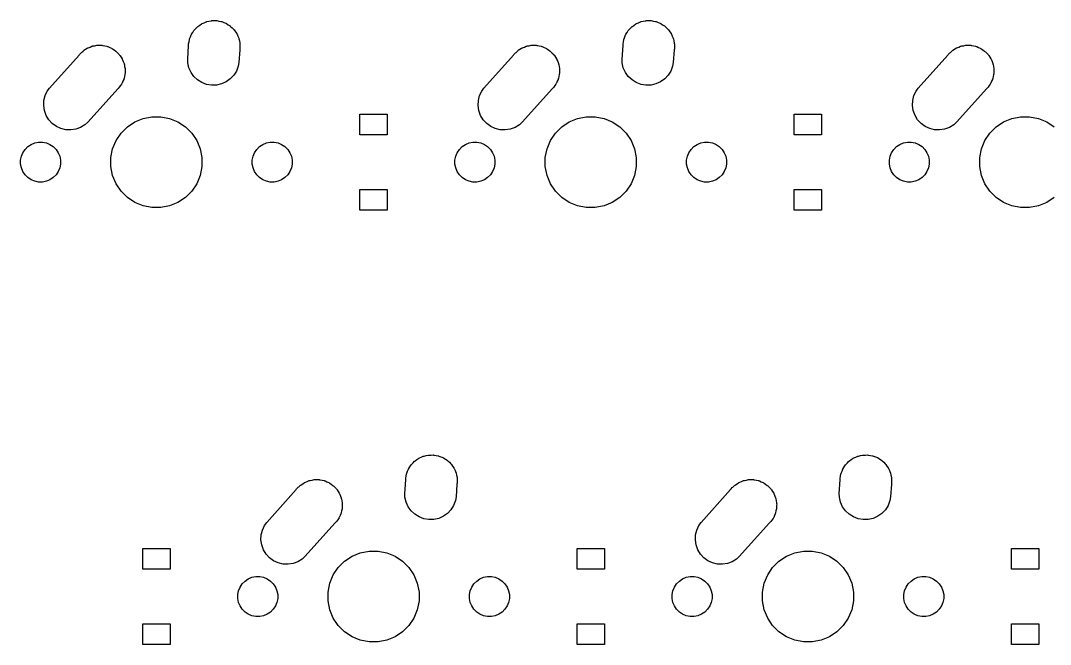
# Model space of a CAD drawing. Extents: x -662 to -203, y -195 to -58.
# Drawn here: x -293.07 to -247.91, y -109.3 to -81.94 of the extents above; entities that cross this region are included whole.
import ezdxf

# ---------------------------------------------------------------- set-up
doc = ezdxf.new("R2010")
doc.units = 0
doc.layers.add('BLACK', color=7, linetype='CONTINUOUS')

msp = doc.modelspace()

# ---------------------------------------------------------------- linework, layer by layer
at = {"layer": 'BLACK', "linetype": 'CONTINUOUS'}
for p, q in [((-285.292, -82.1969), (-285.214, -82.1445)), ((-285.214, -82.1445), (-285.137, -82.0898)), ((-285.137, -82.0898), (-285.122, -82.083)), ((-285.122, -82.083), (-285.108, -82.0737)), ((-285.108, -82.0737), (-285.021, -82.0376)), ((-285.021, -82.0376), (-284.935, -81.999)), ((-284.935, -81.999), (-284.919, -81.9953)), ((-284.919, -81.9953), (-284.903, -81.9889)), ((-284.903, -81.9889), (-284.811, -81.9705)), ((-284.811, -81.9705), (-284.719, -81.9494)), ((-284.719, -81.9494), (-284.702, -81.9489)), ((-284.702, -81.9489), (-284.686, -81.9457)), ((-284.686, -81.9457), (-284.592, -81.9457)), ((-284.592, -81.9457), (-284.497, -81.9429)), ((-284.497, -81.9429), (-284.481, -81.9457)), ((-284.481, -81.9457), (-284.464, -81.9457)), ((-284.464, -81.9457), (-284.372, -81.9641)), ((-284.372, -81.9641), (-284.279, -81.9798)), ((-284.279, -81.9798), (-284.263, -81.9857)), ((-284.263, -81.9857), (-284.247, -81.9889)), ((-284.247, -81.9889), (-284.16, -82.025)), ((-284.16, -82.025), (-284.072, -82.0585)), ((-284.072, -82.0585), (-284.058, -82.0674)), ((-284.058, -82.0674), (-284.042, -82.0737)), ((-284.042, -82.0737), (-283.964, -82.1261)), ((-283.964, -82.1261), (-283.884, -82.1762)), ((-283.884, -82.1762), (-283.872, -82.1876)), ((-283.872, -82.1876), (-283.858, -82.1969)), ((-266.242, -82.1969), (-266.164, -82.1445)), ((-266.164, -82.1445), (-266.087, -82.0898)), ((-266.087, -82.0898), (-266.072, -82.083)), ((-266.072, -82.083), (-266.058, -82.0737)), ((-266.058, -82.0737), (-265.971, -82.0376)), ((-265.971, -82.0376), (-265.885, -81.999)), ((-265.885, -81.999), (-265.869, -81.9953)), ((-265.869, -81.9953), (-265.853, -81.9889)), ((-265.853, -81.9889), (-265.761, -81.9705)), ((-265.761, -81.9705), (-265.669, -81.9494)), ((-265.669, -81.9494), (-265.652, -81.9489)), ((-265.652, -81.9489), (-265.636, -81.9457)), ((-265.636, -81.9457), (-265.542, -81.9457)), ((-265.542, -81.9457), (-265.447, -81.9429)), ((-265.447, -81.9429), (-265.431, -81.9457)), ((-265.431, -81.9457), (-265.414, -81.9457)), ((-265.414, -81.9457), (-265.322, -81.9641)), ((-265.322, -81.9641), (-265.229, -81.9798)), ((-265.229, -81.9798), (-265.213, -81.9857)), ((-265.213, -81.9857), (-265.197, -81.9889)), ((-265.197, -81.9889), (-265.11, -82.025)), ((-265.11, -82.025), (-265.022, -82.0585)), ((-265.022, -82.0585), (-265.008, -82.0674)), ((-265.008, -82.0674), (-264.992, -82.0737)), ((-264.992, -82.0737), (-264.914, -82.1261)), ((-264.914, -82.1261), (-264.834, -82.1762)), ((-264.834, -82.1762), (-264.822, -82.1876)), ((-264.822, -82.1876), (-264.808, -82.1969)), ((-285.621, -82.6554), (-285.587, -82.5673)), ((-285.587, -82.5673), (-285.579, -82.5532)), ((-285.579, -82.5532), (-285.572, -82.5378)), ((-285.572, -82.5378), (-285.52, -82.4594)), ((-285.52, -82.4594), (-285.47, -82.3795)), ((-285.47, -82.3795), (-285.458, -82.3674)), ((-285.458, -82.3674), (-285.449, -82.3536)), ((-285.449, -82.3536), (-285.382, -82.2869)), ((-285.382, -82.2869), (-285.318, -82.2183)), ((-285.318, -82.2183), (-285.304, -82.2086)), ((-285.304, -82.2086), (-285.292, -82.1969)), ((-283.858, -82.1969), (-283.791, -82.2635)), ((-283.791, -82.2635), (-283.723, -82.3282)), ((-283.723, -82.3282), (-283.713, -82.3418)), ((-283.713, -82.3418), (-283.701, -82.3536)), ((-283.701, -82.3536), (-283.649, -82.432)), ((-283.649, -82.432), (-283.594, -82.5088)), ((-283.594, -82.5088), (-283.588, -82.524)), ((-283.588, -82.524), (-283.578, -82.5378)), ((-283.578, -82.5378), (-283.542, -82.625)), ((-283.542, -82.625), (-283.504, -82.711)), ((-266.571, -82.6554), (-266.537, -82.5673)), ((-266.537, -82.5673), (-266.529, -82.5532)), ((-266.529, -82.5532), (-266.522, -82.5378)), ((-266.522, -82.5378), (-266.47, -82.4594)), ((-266.47, -82.4594), (-266.42, -82.3795)), ((-266.42, -82.3795), (-266.408, -82.3674)), ((-266.408, -82.3674), (-266.399, -82.3536)), ((-266.399, -82.3536), (-266.332, -82.2869)), ((-266.332, -82.2869), (-266.268, -82.2183)), ((-266.268, -82.2183), (-266.254, -82.2086)), ((-266.254, -82.2086), (-266.242, -82.1969)), ((-264.808, -82.1969), (-264.741, -82.2635)), ((-264.741, -82.2635), (-264.673, -82.3282)), ((-264.673, -82.3282), (-264.663, -82.3418)), ((-264.663, -82.3418), (-264.651, -82.3536)), ((-264.651, -82.3536), (-264.599, -82.432)), ((-264.599, -82.432), (-264.544, -82.5088)), ((-264.544, -82.5088), (-264.538, -82.524)), ((-264.538, -82.524), (-264.528, -82.5378)), ((-264.528, -82.5378), (-264.492, -82.625)), ((-264.492, -82.625), (-264.454, -82.711)), ((-290.023, -83.1019), (-289.943, -83.0689)), ((-289.943, -83.0689), (-289.919, -83.0641)), ((-289.919, -83.0641), (-289.895, -83.0555)), ((-289.895, -83.0555), (-289.81, -83.0425)), ((-289.81, -83.0425), (-289.726, -83.0257)), ((-289.726, -83.0257), (-289.701, -83.0257)), ((-289.701, -83.0257), (-289.676, -83.0219)), ((-289.676, -83.0219), (-289.59, -83.0257)), ((-289.59, -83.0257), (-289.504, -83.0257)), ((-289.504, -83.0257), (-289.48, -83.0306)), ((-289.48, -83.0306), (-289.455, -83.0317)), ((-289.455, -83.0317), (-289.371, -83.0522)), ((-289.371, -83.0522), (-289.287, -83.0689)), ((-289.287, -83.0689), (-289.264, -83.0785)), ((-289.264, -83.0785), (-289.24, -83.0844)), ((-289.24, -83.0844), (-289.162, -83.1208)), ((-285.741, -83.6284), (-285.7, -83.032)), ((-285.7, -82.9599), (-285.682, -82.8674)), ((-285.7, -83.032), (-285.7, -82.9599)), ((-285.682, -82.8674), (-285.666, -82.7744)), ((-285.666, -82.7744), (-285.66, -82.7589)), ((-285.66, -82.7589), (-285.657, -82.7425)), ((-285.657, -82.7425), (-285.621, -82.6554)), ((-283.504, -82.711), (-283.5, -82.7272)), ((-283.5, -82.7272), (-283.493, -82.7425)), ((-283.493, -82.7425), (-283.475, -82.8351)), ((-283.475, -82.8351), (-283.454, -82.927)), ((-283.454, -82.927), (-283.453, -82.9436)), ((-283.453, -82.9436), (-283.45, -82.9599)), ((-283.45, -82.9599), (-283.45, -83.0542)), ((-283.45, -83.0542), (-283.449, -83.093)), ((-283.449, -83.093), (-283.45, -83.1094)), ((-270.973, -83.1019), (-270.893, -83.0689)), ((-270.893, -83.0689), (-270.869, -83.0641)), ((-270.869, -83.0641), (-270.845, -83.0555)), ((-270.845, -83.0555), (-270.76, -83.0425)), ((-270.76, -83.0425), (-270.676, -83.0257)), ((-270.676, -83.0257), (-270.651, -83.0257)), ((-270.651, -83.0257), (-270.626, -83.0219)), ((-270.626, -83.0219), (-270.54, -83.0257)), ((-270.54, -83.0257), (-270.454, -83.0257)), ((-270.454, -83.0257), (-270.43, -83.0306)), ((-270.43, -83.0306), (-270.405, -83.0317)), ((-270.405, -83.0317), (-270.321, -83.0522)), ((-270.321, -83.0522), (-270.237, -83.0689)), ((-270.237, -83.0689), (-270.214, -83.0785)), ((-270.214, -83.0785), (-270.19, -83.0844)), ((-270.19, -83.0844), (-270.112, -83.1208)), ((-266.691, -83.6284), (-266.65, -83.032)), ((-266.65, -82.9599), (-266.632, -82.8674)), ((-266.65, -83.032), (-266.65, -82.9599)), ((-266.632, -82.8674), (-266.616, -82.7744)), ((-266.616, -82.7744), (-266.61, -82.7589)), ((-266.61, -82.7589), (-266.607, -82.7425)), ((-266.607, -82.7425), (-266.571, -82.6554)), ((-264.454, -82.711), (-264.45, -82.7272)), ((-264.45, -82.7272), (-264.443, -82.7425)), ((-264.443, -82.7425), (-264.425, -82.8351)), ((-264.425, -82.8351), (-264.404, -82.927)), ((-264.404, -82.927), (-264.403, -82.9436)), ((-264.403, -82.9436), (-264.4, -82.9599)), ((-264.4, -82.9599), (-264.4, -83.0542)), ((-264.4, -83.0542), (-264.399, -83.093)), ((-264.399, -83.093), (-264.4, -83.1094)), ((-251.923, -83.1019), (-251.843, -83.0689)), ((-251.843, -83.0689), (-251.819, -83.0641)), ((-251.819, -83.0641), (-251.795, -83.0555)), ((-251.795, -83.0555), (-251.71, -83.0425)), ((-251.71, -83.0425), (-251.626, -83.0257)), ((-251.626, -83.0257), (-251.601, -83.0257)), ((-251.601, -83.0257), (-251.576, -83.0219)), ((-251.576, -83.0219), (-251.49, -83.0257)), ((-251.49, -83.0257), (-251.404, -83.0257)), ((-251.404, -83.0257), (-251.38, -83.0306)), ((-251.38, -83.0306), (-251.355, -83.0317)), ((-251.355, -83.0317), (-251.271, -83.0522)), ((-251.271, -83.0522), (-251.187, -83.0689)), ((-251.187, -83.0689), (-251.164, -83.0785)), ((-251.164, -83.0785), (-251.14, -83.0844)), ((-251.14, -83.0844), (-251.062, -83.1208)), ((-291.8, -84.9005), (-290.506, -83.459)), ((-290.506, -83.459), (-290.489, -83.4336)), ((-290.489, -83.4336), (-290.432, -83.3767)), ((-290.432, -83.3767), (-290.416, -83.3582)), ((-290.416, -83.3582), (-290.393, -83.3377)), ((-290.393, -83.3377), (-290.332, -83.2769)), ((-290.332, -83.2769), (-290.312, -83.263)), ((-290.312, -83.263), (-290.293, -83.2461)), ((-290.293, -83.2461), (-290.22, -83.2015)), ((-290.22, -83.2015), (-290.148, -83.1537)), ((-290.148, -83.1537), (-290.125, -83.1442)), ((-290.125, -83.1442), (-290.104, -83.1312)), ((-290.104, -83.1312), (-290.023, -83.1019)), ((-289.162, -83.1208), (-289.082, -83.1537)), ((-289.082, -83.1537), (-289.062, -83.1676)), ((-289.062, -83.1676), (-289.039, -83.1782)), ((-289.039, -83.1782), (-288.97, -83.2291)), ((-288.97, -83.2291), (-288.898, -83.2769)), ((-288.898, -83.2769), (-288.88, -83.2945)), ((-288.88, -83.2945), (-288.86, -83.3093)), ((-288.86, -83.3093), (-288.802, -83.3728)), ((-288.802, -83.3728), (-288.741, -83.4336)), ((-288.741, -83.4336), (-288.728, -83.4543)), ((-288.728, -83.4543), (-288.711, -83.4728)), ((-288.711, -83.4728), (-288.666, -83.5463)), ((-288.666, -83.5463), (-288.618, -83.6178)), ((-283.458, -83.2197), (-283.497, -83.7832)), ((-283.45, -83.1815), (-283.458, -83.2197)), ((-283.45, -83.1094), (-283.45, -83.1815)), ((-272.75, -84.9005), (-271.456, -83.459)), ((-271.456, -83.459), (-271.439, -83.4336)), ((-271.439, -83.4336), (-271.382, -83.3767)), ((-271.382, -83.3767), (-271.366, -83.3582)), ((-271.366, -83.3582), (-271.343, -83.3377)), ((-271.343, -83.3377), (-271.282, -83.2769)), ((-271.282, -83.2769), (-271.262, -83.263)), ((-271.262, -83.263), (-271.243, -83.2461)), ((-271.243, -83.2461), (-271.17, -83.2015)), ((-271.17, -83.2015), (-271.098, -83.1537)), ((-271.098, -83.1537), (-271.075, -83.1442)), ((-271.075, -83.1442), (-271.054, -83.1312)), ((-271.054, -83.1312), (-270.973, -83.1019)), ((-270.112, -83.1208), (-270.032, -83.1537)), ((-270.032, -83.1537), (-270.012, -83.1676)), ((-270.012, -83.1676), (-269.989, -83.1782)), ((-269.989, -83.1782), (-269.92, -83.2291)), ((-269.92, -83.2291), (-269.848, -83.2769)), ((-269.848, -83.2769), (-269.83, -83.2945)), ((-269.83, -83.2945), (-269.81, -83.3093)), ((-269.81, -83.3093), (-269.752, -83.3728)), ((-269.752, -83.3728), (-269.691, -83.4336)), ((-269.691, -83.4336), (-269.678, -83.4543)), ((-269.678, -83.4543), (-269.661, -83.4728)), ((-269.661, -83.4728), (-269.616, -83.5463)), ((-269.616, -83.5463), (-269.568, -83.6178)), ((-264.408, -83.2197), (-264.447, -83.7832)), ((-264.4, -83.1815), (-264.408, -83.2197)), ((-264.4, -83.1094), (-264.4, -83.1815)), ((-253.7, -84.9005), (-252.406, -83.459)), ((-252.406, -83.459), (-252.389, -83.4336)), ((-252.389, -83.4336), (-252.332, -83.3767)), ((-252.332, -83.3767), (-252.316, -83.3582)), ((-252.316, -83.3582), (-252.293, -83.3377)), ((-252.293, -83.3377), (-252.232, -83.2769)), ((-252.232, -83.2769), (-252.212, -83.263)), ((-252.212, -83.263), (-252.193, -83.2461)), ((-252.193, -83.2461), (-252.12, -83.2015)), ((-252.12, -83.2015), (-252.048, -83.1537)), ((-252.048, -83.1537), (-252.025, -83.1442)), ((-252.025, -83.1442), (-252.004, -83.1312)), ((-252.004, -83.1312), (-251.923, -83.1019)), ((-251.062, -83.1208), (-250.982, -83.1537)), ((-250.982, -83.1537), (-250.962, -83.1676)), ((-250.962, -83.1676), (-250.939, -83.1782)), ((-250.939, -83.1782), (-250.87, -83.2291)), ((-250.87, -83.2291), (-250.798, -83.2769)), ((-250.798, -83.2769), (-250.78, -83.2945)), ((-250.78, -83.2945), (-250.76, -83.3093)), ((-250.76, -83.3093), (-250.702, -83.3728)), ((-250.702, -83.3728), (-250.641, -83.4336)), ((-250.641, -83.4336), (-250.628, -83.4543)), ((-250.628, -83.4543), (-250.611, -83.4728)), ((-250.611, -83.4728), (-250.566, -83.5463)), ((-250.566, -83.5463), (-250.518, -83.6178)), ((-288.618, -83.6178), (-288.609, -83.6409)), ((-288.609, -83.6409), (-288.596, -83.6623)), ((-288.596, -83.6623), (-288.566, -83.7431)), ((-288.566, -83.7431), (-288.533, -83.8225)), ((-288.533, -83.8225), (-288.529, -83.847)), ((-288.529, -83.847), (-288.52, -83.8705)), ((-288.52, -83.8705), (-288.507, -83.9556)), ((-288.507, -83.9556), (-288.49, -84.0399)), ((-285.737, -83.7944), (-285.741, -83.6284)), ((-285.687, -84.0104), (-285.737, -83.7944)), ((-283.524, -83.947), (-283.603, -84.1541)), ((-283.497, -83.7832), (-283.524, -83.947)), ((-269.568, -83.6178), (-269.559, -83.6409)), ((-269.559, -83.6409), (-269.546, -83.6623)), ((-269.546, -83.6623), (-269.516, -83.7431)), ((-269.516, -83.7431), (-269.483, -83.8225)), ((-269.483, -83.8225), (-269.479, -83.847)), ((-269.479, -83.847), (-269.47, -83.8705)), ((-269.47, -83.8705), (-269.457, -83.9556)), ((-269.457, -83.9556), (-269.44, -84.0399)), ((-266.687, -83.7944), (-266.691, -83.6284)), ((-266.637, -84.0104), (-266.687, -83.7944)), ((-264.474, -83.947), (-264.553, -84.1541)), ((-264.447, -83.7832), (-264.474, -83.947)), ((-250.518, -83.6178), (-250.509, -83.6409)), ((-250.509, -83.6409), (-250.496, -83.6623)), ((-250.496, -83.6623), (-250.466, -83.7431)), ((-250.466, -83.7431), (-250.433, -83.8225)), ((-250.433, -83.8225), (-250.429, -83.847)), ((-250.429, -83.847), (-250.42, -83.8705)), ((-250.42, -83.8705), (-250.407, -83.9556)), ((-250.407, -83.9556), (-250.39, -84.0399)), ((-288.517, -84.3945), (-288.533, -84.4788)), ((-288.496, -84.311), (-288.517, -84.3945)), ((-288.495, -84.286), (-288.496, -84.311)), ((-288.49, -84.2615), (-288.495, -84.286)), ((-288.49, -84.0399), (-288.49, -84.0649)), ((-288.49, -84.0649), (-288.486, -84.0896)), ((-288.486, -84.0896), (-288.49, -84.1755)), ((-288.49, -84.1755), (-288.49, -84.2615)), ((-285.596, -84.2126), (-285.687, -84.0104)), ((-285.468, -84.3932), (-285.596, -84.2126)), ((-285.306, -84.5452), (-285.468, -84.3932)), ((-283.721, -84.3419), (-283.873, -84.5031)), ((-283.603, -84.1541), (-283.721, -84.3419)), ((-269.467, -84.3945), (-269.483, -84.4788)), ((-269.446, -84.311), (-269.467, -84.3945)), ((-269.445, -84.286), (-269.446, -84.311)), ((-269.44, -84.2615), (-269.445, -84.286)), ((-269.44, -84.0399), (-269.44, -84.0649)), ((-269.44, -84.0649), (-269.436, -84.0896)), ((-269.436, -84.0896), (-269.44, -84.1755)), ((-269.44, -84.1755), (-269.44, -84.2615)), ((-266.546, -84.2126), (-266.637, -84.0104)), ((-266.418, -84.3932), (-266.546, -84.2126)), ((-266.256, -84.5452), (-266.418, -84.3932)), ((-264.671, -84.3419), (-264.823, -84.5031)), ((-264.553, -84.1541), (-264.671, -84.3419)), ((-250.417, -84.3945), (-250.433, -84.4788)), ((-250.396, -84.311), (-250.417, -84.3945)), ((-250.395, -84.286), (-250.396, -84.311)), ((-250.39, -84.2615), (-250.395, -84.286)), ((-250.39, -84.0399), (-250.39, -84.0649)), ((-250.39, -84.0649), (-250.386, -84.0896)), ((-250.386, -84.0896), (-250.39, -84.1755)), ((-250.39, -84.1755), (-250.39, -84.2615)), ((-291.898, -85.0344), (-291.8, -84.9005)), ((-288.741, -84.8678), (-288.798, -84.9246)), ((-288.694, -84.7964), (-288.741, -84.8678)), ((-288.643, -84.727), (-288.694, -84.7964)), ((-288.632, -84.7043), (-288.643, -84.727)), ((-288.618, -84.6836), (-288.632, -84.7043)), ((-288.585, -84.6042), (-288.618, -84.6836)), ((-288.549, -84.5262), (-288.585, -84.6042)), ((-288.543, -84.5019), (-288.549, -84.5262)), ((-288.533, -84.4788), (-288.543, -84.5019)), ((-285.119, -84.6629), (-285.306, -84.5452)), ((-284.912, -84.7416), (-285.119, -84.6629)), ((-284.693, -84.7785), (-284.912, -84.7416)), ((-284.472, -84.772), (-284.693, -84.7785)), ((-284.256, -84.7224), (-284.472, -84.772)), ((-284.053, -84.6316), (-284.256, -84.7224)), ((-283.873, -84.5031), (-284.053, -84.6316)), ((-272.848, -85.0344), (-272.75, -84.9005)), ((-269.691, -84.8678), (-269.748, -84.9246)), ((-269.644, -84.7964), (-269.691, -84.8678)), ((-269.593, -84.727), (-269.644, -84.7964)), ((-269.582, -84.7043), (-269.593, -84.727)), ((-269.568, -84.6836), (-269.582, -84.7043)), ((-269.535, -84.6042), (-269.568, -84.6836)), ((-269.499, -84.5262), (-269.535, -84.6042)), ((-269.493, -84.5019), (-269.499, -84.5262)), ((-269.483, -84.4788), (-269.493, -84.5019)), ((-266.069, -84.6629), (-266.256, -84.5452)), ((-265.862, -84.7416), (-266.069, -84.6629)), ((-265.643, -84.7785), (-265.862, -84.7416)), ((-265.422, -84.772), (-265.643, -84.7785)), ((-265.206, -84.7224), (-265.422, -84.772)), ((-265.003, -84.6316), (-265.206, -84.7224)), ((-264.823, -84.5031), (-265.003, -84.6316)), ((-253.798, -85.0344), (-253.7, -84.9005)), ((-250.641, -84.8678), (-250.698, -84.9246)), ((-250.594, -84.7964), (-250.641, -84.8678)), ((-250.543, -84.727), (-250.594, -84.7964)), ((-250.532, -84.7043), (-250.543, -84.727)), ((-250.518, -84.6836), (-250.532, -84.7043)), ((-250.485, -84.6042), (-250.518, -84.6836)), ((-250.449, -84.5262), (-250.485, -84.6042)), ((-250.443, -84.5019), (-250.449, -84.5262)), ((-250.433, -84.4788), (-250.443, -84.5019)), ((-292.044, -85.4504), (-291.992, -85.2352)), ((-291.992, -85.2352), (-291.898, -85.0344)), ((-288.798, -84.9246), (-290.125, -86.4032)), ((-272.994, -85.4504), (-272.942, -85.2352)), ((-272.942, -85.2352), (-272.848, -85.0344)), ((-269.748, -84.9246), (-271.075, -86.4032)), ((-253.944, -85.4504), (-253.892, -85.2352)), ((-253.892, -85.2352), (-253.798, -85.0344)), ((-250.698, -84.9246), (-252.025, -86.4032)), ((-292.054, -85.6718), (-292.044, -85.4504)), ((-292.02, -85.8909), (-292.054, -85.6718)), ((-273.004, -85.6718), (-272.994, -85.4504)), ((-272.97, -85.8909), (-273.004, -85.6718)), ((-253.954, -85.6718), (-253.944, -85.4504)), ((-253.92, -85.8909), (-253.954, -85.6718)), ((-291.945, -86.0991), (-292.02, -85.8909)), ((-291.83, -86.2886), (-291.945, -86.0991)), ((-288.06, -86.3837), (-287.697, -86.2334)), ((-287.697, -86.2334), (-287.312, -86.1568)), ((-287.312, -86.1568), (-286.919, -86.1568)), ((-286.919, -86.1568), (-286.534, -86.2334)), ((-286.534, -86.2334), (-286.171, -86.3837)), ((-278.19, -86.9507), (-278.19, -86.0507)), ((-278.19, -86.0507), (-276.99, -86.0507)), ((-276.99, -86.0507), (-276.99, -86.9507)), ((-272.895, -86.0991), (-272.97, -85.8909)), ((-272.78, -86.2886), (-272.895, -86.0991)), ((-269.01, -86.3837), (-268.647, -86.2334)), ((-268.647, -86.2334), (-268.262, -86.1568)), ((-268.262, -86.1568), (-267.869, -86.1568)), ((-267.869, -86.1568), (-267.484, -86.2334)), ((-267.484, -86.2334), (-267.121, -86.3837)), ((-259.14, -86.9507), (-259.14, -86.0507)), ((-259.14, -86.0507), (-257.94, -86.0507)), ((-257.94, -86.0507), (-257.94, -86.9507)), ((-253.845, -86.0991), (-253.92, -85.8909)), ((-253.73, -86.2886), (-253.845, -86.0991)), ((-249.96, -86.3837), (-249.597, -86.2334)), ((-249.597, -86.2334), (-249.212, -86.1568)), ((-249.212, -86.1568), (-248.819, -86.1568)), ((-248.819, -86.1568), (-248.434, -86.2334)), ((-248.434, -86.2334), (-248.071, -86.3837)), ((-291.68, -86.4521), (-291.83, -86.2886)), ((-291.502, -86.5832), (-291.68, -86.4521)), ((-291.301, -86.677), (-291.502, -86.5832)), ((-291.086, -86.7297), (-291.301, -86.677)), ((-290.645, -86.7059), (-290.864, -86.7395)), ((-290.437, -86.6302), (-290.645, -86.7059)), ((-290.247, -86.5153), (-290.437, -86.6302)), ((-290.125, -86.4032), (-290.247, -86.5153)), ((-288.664, -86.8797), (-288.386, -86.6019)), ((-288.386, -86.6019), (-288.06, -86.3837)), ((-286.171, -86.3837), (-285.844, -86.6019)), ((-285.844, -86.6019), (-285.566, -86.8797)), ((-272.63, -86.4521), (-272.78, -86.2886)), ((-272.452, -86.5832), (-272.63, -86.4521)), ((-272.251, -86.677), (-272.452, -86.5832)), ((-272.036, -86.7297), (-272.251, -86.677)), ((-271.595, -86.7059), (-271.814, -86.7395)), ((-271.387, -86.6302), (-271.595, -86.7059)), ((-271.197, -86.5153), (-271.387, -86.6302)), ((-271.075, -86.4032), (-271.197, -86.5153)), ((-269.614, -86.8797), (-269.336, -86.6019)), ((-269.336, -86.6019), (-269.01, -86.3837)), ((-267.121, -86.3837), (-266.794, -86.6019)), ((-266.794, -86.6019), (-266.516, -86.8797)), ((-253.58, -86.4521), (-253.73, -86.2886)), ((-253.402, -86.5832), (-253.58, -86.4521)), ((-253.201, -86.677), (-253.402, -86.5832)), ((-252.986, -86.7297), (-253.201, -86.677)), ((-252.545, -86.7059), (-252.764, -86.7395)), ((-252.337, -86.6302), (-252.545, -86.7059)), ((-252.147, -86.5153), (-252.337, -86.6302)), ((-252.025, -86.4032), (-252.147, -86.5153)), ((-250.564, -86.8797), (-250.286, -86.6019)), ((-250.286, -86.6019), (-249.96, -86.3837)), ((-248.071, -86.3837), (-247.744, -86.6019)), ((-290.864, -86.7395), (-291.086, -86.7297)), ((-288.882, -87.2062), (-288.664, -86.8797)), ((-285.566, -86.8797), (-285.348, -87.2062)), ((-276.99, -86.9507), (-278.19, -86.9507)), ((-271.814, -86.7395), (-272.036, -86.7297)), ((-269.832, -87.2062), (-269.614, -86.8797)), ((-266.516, -86.8797), (-266.298, -87.2062)), ((-257.94, -86.9507), (-259.14, -86.9507)), ((-252.764, -86.7395), (-252.986, -86.7297)), ((-250.782, -87.2062), (-250.564, -86.8797)), ((-292.971, -87.7362), (-292.875, -87.5929)), ((-292.875, -87.5929), (-292.753, -87.471)), ((-292.753, -87.471), (-292.61, -87.3753)), ((-292.61, -87.3753), (-292.45, -87.3093)), ((-292.45, -87.3093), (-292.281, -87.2757)), ((-292.281, -87.2757), (-292.109, -87.2757)), ((-292.109, -87.2757), (-291.94, -87.3093)), ((-291.94, -87.3093), (-291.781, -87.3753)), ((-291.781, -87.3753), (-291.637, -87.471)), ((-291.637, -87.471), (-291.516, -87.5929)), ((-291.516, -87.5929), (-291.42, -87.7362)), ((-289.109, -87.9543), (-289.033, -87.5691)), ((-289.033, -87.5691), (-288.882, -87.2062)), ((-285.348, -87.2062), (-285.198, -87.5691)), ((-285.198, -87.5691), (-285.121, -87.9543)), ((-282.811, -87.7362), (-282.715, -87.5929)), ((-282.715, -87.5929), (-282.593, -87.471)), ((-282.593, -87.471), (-282.45, -87.3753)), ((-282.45, -87.3753), (-282.29, -87.3093)), ((-282.29, -87.3093), (-282.121, -87.2757)), ((-282.121, -87.2757), (-281.949, -87.2757)), ((-281.949, -87.2757), (-281.78, -87.3093)), ((-281.78, -87.3093), (-281.621, -87.3753)), ((-281.621, -87.3753), (-281.477, -87.471)), ((-281.477, -87.471), (-281.356, -87.5929)), ((-281.356, -87.5929), (-281.26, -87.7362)), ((-273.921, -87.7362), (-273.825, -87.5929)), ((-273.825, -87.5929), (-273.703, -87.471)), ((-273.703, -87.471), (-273.56, -87.3753)), ((-273.56, -87.3753), (-273.4, -87.3093)), ((-273.4, -87.3093), (-273.231, -87.2757)), ((-273.231, -87.2757), (-273.059, -87.2757)), ((-273.059, -87.2757), (-272.89, -87.3093)), ((-272.89, -87.3093), (-272.731, -87.3753)), ((-272.731, -87.3753), (-272.587, -87.471)), ((-272.587, -87.471), (-272.466, -87.5929)), ((-272.466, -87.5929), (-272.37, -87.7362)), ((-270.059, -87.9543), (-269.983, -87.5691)), ((-269.983, -87.5691), (-269.832, -87.2062)), ((-266.298, -87.2062), (-266.148, -87.5691)), ((-266.148, -87.5691), (-266.071, -87.9543)), ((-263.761, -87.7362), (-263.665, -87.5929)), ((-263.665, -87.5929), (-263.543, -87.471)), ((-263.543, -87.471), (-263.4, -87.3753)), ((-263.4, -87.3753), (-263.24, -87.3093)), ((-263.24, -87.3093), (-263.071, -87.2757)), ((-263.071, -87.2757), (-262.899, -87.2757)), ((-262.899, -87.2757), (-262.73, -87.3093)), ((-262.73, -87.3093), (-262.571, -87.3753)), ((-262.571, -87.3753), (-262.427, -87.471)), ((-262.427, -87.471), (-262.306, -87.5929)), ((-262.306, -87.5929), (-262.21, -87.7362)), ((-254.871, -87.7362), (-254.775, -87.5929)), ((-254.775, -87.5929), (-254.653, -87.471)), ((-254.653, -87.471), (-254.51, -87.3753)), ((-254.51, -87.3753), (-254.35, -87.3093)), ((-254.35, -87.3093), (-254.181, -87.2757)), ((-254.181, -87.2757), (-254.009, -87.2757)), ((-254.009, -87.2757), (-253.84, -87.3093)), ((-253.84, -87.3093), (-253.681, -87.3753)), ((-253.681, -87.3753), (-253.537, -87.471)), ((-253.537, -87.471), (-253.416, -87.5929)), ((-253.416, -87.5929), (-253.32, -87.7362)), ((-251.009, -87.9543), (-250.933, -87.5691)), ((-250.933, -87.5691), (-250.782, -87.2062)), ((-293.07, -88.0645), (-293.037, -87.8955)), ((-293.07, -88.2369), (-293.07, -88.0645)), ((-293.037, -87.8955), (-292.971, -87.7362)), ((-291.42, -87.7362), (-291.354, -87.8955)), ((-291.354, -87.8955), (-291.32, -88.0645)), ((-291.32, -88.0645), (-291.32, -88.2369)), ((-289.109, -88.3471), (-289.109, -87.9543)), ((-285.121, -87.9543), (-285.121, -88.3471)), ((-282.91, -88.0645), (-282.877, -87.8955)), ((-282.91, -88.2369), (-282.91, -88.0645)), ((-282.877, -87.8955), (-282.811, -87.7362)), ((-281.26, -87.7362), (-281.194, -87.8955)), ((-281.194, -87.8955), (-281.16, -88.0645)), ((-281.16, -88.0645), (-281.16, -88.2369)), ((-274.02, -88.0645), (-273.987, -87.8955)), ((-274.02, -88.2369), (-274.02, -88.0645)), ((-273.987, -87.8955), (-273.921, -87.7362)), ((-272.37, -87.7362), (-272.304, -87.8955)), ((-272.304, -87.8955), (-272.27, -88.0645)), ((-272.27, -88.0645), (-272.27, -88.2369)), ((-270.059, -88.3471), (-270.059, -87.9543)), ((-266.071, -87.9543), (-266.071, -88.3471)), ((-263.86, -88.0645), (-263.827, -87.8955)), ((-263.86, -88.2369), (-263.86, -88.0645)), ((-263.827, -87.8955), (-263.761, -87.7362)), ((-262.21, -87.7362), (-262.144, -87.8955)), ((-262.144, -87.8955), (-262.11, -88.0645)), ((-262.11, -88.0645), (-262.11, -88.2369)), ((-254.97, -88.0645), (-254.937, -87.8955)), ((-254.97, -88.2369), (-254.97, -88.0645)), ((-254.937, -87.8955), (-254.871, -87.7362)), ((-253.32, -87.7362), (-253.254, -87.8955)), ((-253.254, -87.8955), (-253.22, -88.0645)), ((-253.22, -88.0645), (-253.22, -88.2369)), ((-251.009, -88.3471), (-251.009, -87.9543)), ((-293.037, -88.4059), (-293.07, -88.2369)), ((-292.971, -88.5652), (-293.037, -88.4059)), ((-291.354, -88.4059), (-291.42, -88.5652)), ((-291.32, -88.2369), (-291.354, -88.4059)), ((-289.033, -88.7323), (-289.109, -88.3471)), ((-285.121, -88.3471), (-285.198, -88.7323)), ((-282.877, -88.4059), (-282.91, -88.2369)), ((-282.811, -88.5652), (-282.877, -88.4059)), ((-281.194, -88.4059), (-281.26, -88.5652)), ((-281.16, -88.2369), (-281.194, -88.4059)), ((-273.987, -88.4059), (-274.02, -88.2369)), ((-273.921, -88.5652), (-273.987, -88.4059)), ((-272.304, -88.4059), (-272.37, -88.5652)), ((-272.27, -88.2369), (-272.304, -88.4059)), ((-269.983, -88.7323), (-270.059, -88.3471)), ((-266.071, -88.3471), (-266.148, -88.7323)), ((-263.827, -88.4059), (-263.86, -88.2369)), ((-263.761, -88.5652), (-263.827, -88.4059)), ((-262.144, -88.4059), (-262.21, -88.5652)), ((-262.11, -88.2369), (-262.144, -88.4059)), ((-254.937, -88.4059), (-254.97, -88.2369)), ((-254.871, -88.5652), (-254.937, -88.4059)), ((-253.254, -88.4059), (-253.32, -88.5652)), ((-253.22, -88.2369), (-253.254, -88.4059)), ((-250.933, -88.7323), (-251.009, -88.3471)), ((-292.875, -88.7085), (-292.971, -88.5652)), ((-292.753, -88.8304), (-292.875, -88.7085)), ((-292.61, -88.9261), (-292.753, -88.8304)), ((-292.45, -88.9921), (-292.61, -88.9261)), ((-291.781, -88.9261), (-291.94, -88.9921)), ((-291.637, -88.8304), (-291.781, -88.9261)), ((-291.516, -88.7085), (-291.637, -88.8304)), ((-291.42, -88.5652), (-291.516, -88.7085)), ((-288.882, -89.0952), (-289.033, -88.7323)), ((-285.198, -88.7323), (-285.348, -89.0952)), ((-282.715, -88.7085), (-282.811, -88.5652)), ((-282.593, -88.8304), (-282.715, -88.7085)), ((-282.45, -88.9261), (-282.593, -88.8304)), ((-282.29, -88.9921), (-282.45, -88.9261)), ((-281.621, -88.9261), (-281.78, -88.9921)), ((-281.477, -88.8304), (-281.621, -88.9261)), ((-281.356, -88.7085), (-281.477, -88.8304)), ((-281.26, -88.5652), (-281.356, -88.7085)), ((-273.825, -88.7085), (-273.921, -88.5652)), ((-273.703, -88.8304), (-273.825, -88.7085)), ((-273.56, -88.9261), (-273.703, -88.8304)), ((-273.4, -88.9921), (-273.56, -88.9261)), ((-272.731, -88.9261), (-272.89, -88.9921)), ((-272.587, -88.8304), (-272.731, -88.9261)), ((-272.466, -88.7085), (-272.587, -88.8304)), ((-272.37, -88.5652), (-272.466, -88.7085)), ((-269.832, -89.0952), (-269.983, -88.7323)), ((-266.148, -88.7323), (-266.298, -89.0952)), ((-263.665, -88.7085), (-263.761, -88.5652)), ((-263.543, -88.8304), (-263.665, -88.7085)), ((-263.4, -88.9261), (-263.543, -88.8304)), ((-263.24, -88.9921), (-263.4, -88.9261)), ((-262.571, -88.9261), (-262.73, -88.9921)), ((-262.427, -88.8304), (-262.571, -88.9261)), ((-262.306, -88.7085), (-262.427, -88.8304)), ((-262.21, -88.5652), (-262.306, -88.7085)), ((-254.775, -88.7085), (-254.871, -88.5652)), ((-254.653, -88.8304), (-254.775, -88.7085)), ((-254.51, -88.9261), (-254.653, -88.8304)), ((-254.35, -88.9921), (-254.51, -88.9261)), ((-253.681, -88.9261), (-253.84, -88.9921)), ((-253.537, -88.8304), (-253.681, -88.9261)), ((-253.416, -88.7085), (-253.537, -88.8304)), ((-253.32, -88.5652), (-253.416, -88.7085)), ((-250.782, -89.0952), (-250.933, -88.7323)), ((-292.281, -89.0257), (-292.45, -88.9921)), ((-292.109, -89.0257), (-292.281, -89.0257)), ((-291.94, -88.9921), (-292.109, -89.0257)), ((-288.664, -89.4217), (-288.882, -89.0952)), ((-288.386, -89.6995), (-288.664, -89.4217)), ((-285.566, -89.4217), (-285.844, -89.6995)), ((-285.348, -89.0952), (-285.566, -89.4217)), ((-282.121, -89.0257), (-282.29, -88.9921)), ((-281.949, -89.0257), (-282.121, -89.0257)), ((-281.78, -88.9921), (-281.949, -89.0257)), ((-278.19, -90.2507), (-278.19, -89.3507)), ((-278.19, -89.3507), (-276.99, -89.3507)), ((-276.99, -89.3507), (-276.99, -90.2507)), ((-273.231, -89.0257), (-273.4, -88.9921)), ((-273.059, -89.0257), (-273.231, -89.0257)), ((-272.89, -88.9921), (-273.059, -89.0257)), ((-269.614, -89.4217), (-269.832, -89.0952)), ((-269.336, -89.6995), (-269.614, -89.4217)), ((-266.516, -89.4217), (-266.794, -89.6995)), ((-266.298, -89.0952), (-266.516, -89.4217)), ((-263.071, -89.0257), (-263.24, -88.9921)), ((-262.899, -89.0257), (-263.071, -89.0257)), ((-262.73, -88.9921), (-262.899, -89.0257)), ((-259.14, -90.2507), (-259.14, -89.3507)), ((-259.14, -89.3507), (-257.94, -89.3507)), ((-257.94, -89.3507), (-257.94, -90.2507)), ((-254.181, -89.0257), (-254.35, -88.9921)), ((-254.009, -89.0257), (-254.181, -89.0257)), ((-253.84, -88.9921), (-254.009, -89.0257)), ((-250.564, -89.4217), (-250.782, -89.0952)), ((-250.286, -89.6995), (-250.564, -89.4217)), ((-288.06, -89.9177), (-288.386, -89.6995)), ((-285.844, -89.6995), (-286.171, -89.9177)), ((-269.01, -89.9177), (-269.336, -89.6995)), ((-266.794, -89.6995), (-267.121, -89.9177)), ((-249.96, -89.9177), (-250.286, -89.6995)), ((-247.744, -89.6995), (-248.071, -89.9177)), ((-287.697, -90.068), (-288.06, -89.9177)), ((-287.312, -90.1446), (-287.697, -90.068)), ((-286.919, -90.1446), (-287.312, -90.1446)), ((-286.534, -90.068), (-286.919, -90.1446)), ((-286.171, -89.9177), (-286.534, -90.068)), ((-276.99, -90.2507), (-278.19, -90.2507)), ((-268.647, -90.068), (-269.01, -89.9177)), ((-268.262, -90.1446), (-268.647, -90.068)), ((-267.869, -90.1446), (-268.262, -90.1446)), ((-267.484, -90.068), (-267.869, -90.1446)), ((-267.121, -89.9177), (-267.484, -90.068)), ((-257.94, -90.2507), (-259.14, -90.2507)), ((-249.597, -90.068), (-249.96, -89.9177)), ((-249.212, -90.1446), (-249.597, -90.068)), ((-248.819, -90.1446), (-249.212, -90.1446)), ((-248.434, -90.068), (-248.819, -90.1446)), ((-248.071, -89.9177), (-248.434, -90.068)), ((-275.689, -101.194), (-275.612, -101.14)), ((-275.612, -101.14), (-275.597, -101.133)), ((-275.597, -101.133), (-275.583, -101.124)), ((-275.583, -101.124), (-275.496, -101.088)), ((-275.496, -101.088), (-275.41, -101.049)), ((-275.41, -101.049), (-275.394, -101.045)), ((-275.394, -101.045), (-275.378, -101.039)), ((-275.378, -101.039), (-275.286, -101.021)), ((-275.286, -101.021), (-275.194, -100.999)), ((-275.194, -100.999), (-275.177, -100.999)), ((-275.177, -100.999), (-275.161, -100.996)), ((-275.161, -100.996), (-275.067, -100.996)), ((-275.067, -100.996), (-274.972, -100.993)), ((-274.972, -100.993), (-274.956, -100.996)), ((-274.956, -100.996), (-274.939, -100.996)), ((-274.939, -100.996), (-274.847, -101.014)), ((-274.847, -101.014), (-274.754, -101.03)), ((-274.754, -101.03), (-274.738, -101.036)), ((-274.738, -101.036), (-274.722, -101.039)), ((-274.722, -101.039), (-274.635, -101.075)), ((-274.635, -101.075), (-274.547, -101.109)), ((-274.547, -101.109), (-274.533, -101.117)), ((-274.533, -101.117), (-274.517, -101.124)), ((-274.517, -101.124), (-274.439, -101.176)), ((-256.639, -101.194), (-256.562, -101.14)), ((-256.562, -101.14), (-256.547, -101.133)), ((-256.547, -101.133), (-256.533, -101.124)), ((-256.533, -101.124), (-256.446, -101.088)), ((-256.446, -101.088), (-256.36, -101.049)), ((-256.36, -101.049), (-256.344, -101.045)), ((-256.344, -101.045), (-256.328, -101.039)), ((-256.328, -101.039), (-256.236, -101.021)), ((-256.236, -101.021), (-256.144, -100.999)), ((-256.144, -100.999), (-256.127, -100.999)), ((-256.127, -100.999), (-256.111, -100.996)), ((-256.111, -100.996), (-256.017, -100.996)), ((-256.017, -100.996), (-255.922, -100.993)), ((-255.922, -100.993), (-255.906, -100.996)), ((-255.906, -100.996), (-255.889, -100.996)), ((-255.889, -100.996), (-255.797, -101.014)), ((-255.797, -101.014), (-255.704, -101.03)), ((-255.704, -101.03), (-255.688, -101.036)), ((-255.688, -101.036), (-255.672, -101.039)), ((-255.672, -101.039), (-255.585, -101.075)), ((-255.585, -101.075), (-255.497, -101.109)), ((-255.497, -101.109), (-255.483, -101.117)), ((-255.483, -101.117), (-255.467, -101.124)), ((-255.467, -101.124), (-255.389, -101.176)), ((-276.062, -101.617), (-276.054, -101.603)), ((-276.054, -101.603), (-276.047, -101.588)), ((-276.047, -101.588), (-275.995, -101.509)), ((-275.995, -101.509), (-275.945, -101.429)), ((-275.945, -101.429), (-275.933, -101.417)), ((-275.933, -101.417), (-275.924, -101.404)), ((-275.924, -101.404), (-275.857, -101.337)), ((-275.857, -101.337), (-275.793, -101.268)), ((-275.793, -101.268), (-275.779, -101.259)), ((-275.779, -101.259), (-275.767, -101.247)), ((-275.767, -101.247), (-275.689, -101.194)), ((-274.439, -101.176), (-274.359, -101.226)), ((-274.359, -101.226), (-274.347, -101.238)), ((-274.347, -101.238), (-274.333, -101.247)), ((-274.333, -101.247), (-274.266, -101.314)), ((-274.266, -101.314), (-274.198, -101.378)), ((-274.198, -101.378), (-274.188, -101.392)), ((-274.188, -101.392), (-274.176, -101.404)), ((-274.176, -101.404), (-274.124, -101.482)), ((-274.124, -101.482), (-274.069, -101.559)), ((-274.069, -101.559), (-274.063, -101.574)), ((-274.063, -101.574), (-274.053, -101.588)), ((-274.053, -101.588), (-274.017, -101.675)), ((-257.012, -101.617), (-257.004, -101.603)), ((-257.004, -101.603), (-256.997, -101.588)), ((-256.997, -101.588), (-256.945, -101.509)), ((-256.945, -101.509), (-256.895, -101.429)), ((-256.895, -101.429), (-256.883, -101.417)), ((-256.883, -101.417), (-256.874, -101.404)), ((-256.874, -101.404), (-256.807, -101.337)), ((-256.807, -101.337), (-256.743, -101.268)), ((-256.743, -101.268), (-256.729, -101.259)), ((-256.729, -101.259), (-256.717, -101.247)), ((-256.717, -101.247), (-256.639, -101.194)), ((-255.389, -101.176), (-255.309, -101.226)), ((-255.309, -101.226), (-255.297, -101.238)), ((-255.297, -101.238), (-255.283, -101.247)), ((-255.283, -101.247), (-255.216, -101.314)), ((-255.216, -101.314), (-255.148, -101.378)), ((-255.148, -101.378), (-255.138, -101.392)), ((-255.138, -101.392), (-255.126, -101.404)), ((-255.126, -101.404), (-255.074, -101.482)), ((-255.074, -101.482), (-255.019, -101.559)), ((-255.019, -101.559), (-255.013, -101.574)), ((-255.013, -101.574), (-255.003, -101.588)), ((-255.003, -101.588), (-254.967, -101.675)), ((-276.175, -102.01), (-276.157, -101.917)), ((-276.175, -102.082), (-276.175, -102.01)), ((-276.157, -101.917), (-276.141, -101.824)), ((-276.141, -101.824), (-276.135, -101.809)), ((-276.135, -101.809), (-276.132, -101.793)), ((-276.132, -101.793), (-276.096, -101.705)), ((-276.096, -101.705), (-276.062, -101.617)), ((-274.017, -101.675), (-273.979, -101.761)), ((-273.979, -101.761), (-273.975, -101.777)), ((-273.975, -101.777), (-273.968, -101.793)), ((-273.968, -101.793), (-273.95, -101.885)), ((-273.95, -101.885), (-273.929, -101.977)), ((-273.929, -101.977), (-273.928, -101.994)), ((-273.928, -101.994), (-273.925, -102.01)), ((-273.925, -102.01), (-273.925, -102.104)), ((-257.125, -102.01), (-257.107, -101.917)), ((-257.125, -102.082), (-257.125, -102.01)), ((-257.107, -101.917), (-257.091, -101.824)), ((-257.091, -101.824), (-257.085, -101.809)), ((-257.085, -101.809), (-257.082, -101.793)), ((-257.082, -101.793), (-257.046, -101.705)), ((-257.046, -101.705), (-257.012, -101.617)), ((-254.967, -101.675), (-254.929, -101.761)), ((-254.929, -101.761), (-254.925, -101.777)), ((-254.925, -101.777), (-254.918, -101.793)), ((-254.918, -101.793), (-254.9, -101.885)), ((-254.9, -101.885), (-254.879, -101.977)), ((-254.879, -101.977), (-254.878, -101.994)), ((-254.878, -101.994), (-254.875, -102.01)), ((-254.875, -102.01), (-254.875, -102.104)), ((-282.275, -103.951), (-280.981, -102.509)), ((-280.981, -102.509), (-280.964, -102.484)), ((-280.964, -102.484), (-280.907, -102.427)), ((-280.907, -102.427), (-280.891, -102.408)), ((-280.891, -102.408), (-280.868, -102.388)), ((-280.868, -102.388), (-280.807, -102.327)), ((-280.807, -102.327), (-280.787, -102.313)), ((-280.787, -102.313), (-280.768, -102.296)), ((-280.768, -102.296), (-280.695, -102.252)), ((-280.695, -102.252), (-280.623, -102.204)), ((-280.623, -102.204), (-280.6, -102.194)), ((-280.6, -102.194), (-280.579, -102.181)), ((-280.579, -102.181), (-280.498, -102.152)), ((-280.498, -102.152), (-280.418, -102.119)), ((-280.418, -102.119), (-280.394, -102.114)), ((-280.394, -102.114), (-280.37, -102.106)), ((-280.37, -102.106), (-280.285, -102.092)), ((-280.285, -102.092), (-280.201, -102.076)), ((-280.201, -102.076), (-280.176, -102.076)), ((-280.176, -102.076), (-280.151, -102.072)), ((-280.151, -102.072), (-280.065, -102.076)), ((-280.065, -102.076), (-279.979, -102.076)), ((-279.979, -102.076), (-279.955, -102.081)), ((-279.955, -102.081), (-279.93, -102.082)), ((-279.93, -102.082), (-279.846, -102.102)), ((-279.846, -102.102), (-279.762, -102.119)), ((-279.762, -102.119), (-279.739, -102.128)), ((-279.739, -102.128), (-279.715, -102.134)), ((-279.715, -102.134), (-279.637, -102.171)), ((-279.637, -102.171), (-279.557, -102.204)), ((-279.557, -102.204), (-279.537, -102.218)), ((-279.537, -102.218), (-279.514, -102.228)), ((-279.514, -102.228), (-279.445, -102.279)), ((-279.445, -102.279), (-279.373, -102.327)), ((-279.373, -102.327), (-279.355, -102.345)), ((-279.355, -102.345), (-279.335, -102.359)), ((-279.335, -102.359), (-279.277, -102.423)), ((-279.277, -102.423), (-279.216, -102.484)), ((-279.216, -102.484), (-279.203, -102.504)), ((-279.203, -102.504), (-279.186, -102.523)), ((-276.216, -102.678), (-276.175, -102.082)), ((-273.933, -102.27), (-273.972, -102.833)), ((-273.925, -102.232), (-273.933, -102.27)), ((-273.925, -102.104), (-273.924, -102.143)), ((-273.924, -102.143), (-273.925, -102.159)), ((-273.925, -102.159), (-273.925, -102.232)), ((-263.225, -103.951), (-261.931, -102.509)), ((-261.931, -102.509), (-261.914, -102.484)), ((-261.914, -102.484), (-261.857, -102.427)), ((-261.857, -102.427), (-261.841, -102.408)), ((-261.841, -102.408), (-261.818, -102.388)), ((-261.818, -102.388), (-261.757, -102.327)), ((-261.757, -102.327), (-261.737, -102.313)), ((-261.737, -102.313), (-261.718, -102.296)), ((-261.718, -102.296), (-261.645, -102.252)), ((-261.645, -102.252), (-261.573, -102.204)), ((-261.573, -102.204), (-261.55, -102.194)), ((-261.55, -102.194), (-261.529, -102.181)), ((-261.529, -102.181), (-261.448, -102.152)), ((-261.448, -102.152), (-261.368, -102.119)), ((-261.368, -102.119), (-261.344, -102.114)), ((-261.344, -102.114), (-261.32, -102.106)), ((-261.32, -102.106), (-261.235, -102.092)), ((-261.235, -102.092), (-261.151, -102.076)), ((-261.151, -102.076), (-261.126, -102.076)), ((-261.126, -102.076), (-261.101, -102.072)), ((-261.101, -102.072), (-261.015, -102.076)), ((-261.015, -102.076), (-260.929, -102.076)), ((-260.929, -102.076), (-260.905, -102.081)), ((-260.905, -102.081), (-260.88, -102.082)), ((-260.88, -102.082), (-260.796, -102.102)), ((-260.796, -102.102), (-260.712, -102.119)), ((-260.712, -102.119), (-260.689, -102.128)), ((-260.689, -102.128), (-260.665, -102.134)), ((-260.665, -102.134), (-260.587, -102.171)), ((-260.587, -102.171), (-260.507, -102.204)), ((-260.507, -102.204), (-260.487, -102.218)), ((-260.487, -102.218), (-260.464, -102.228)), ((-260.464, -102.228), (-260.395, -102.279)), ((-260.395, -102.279), (-260.323, -102.327)), ((-260.323, -102.327), (-260.305, -102.345)), ((-260.305, -102.345), (-260.285, -102.359)), ((-260.285, -102.359), (-260.227, -102.423)), ((-260.227, -102.423), (-260.166, -102.484)), ((-260.166, -102.484), (-260.153, -102.504)), ((-260.153, -102.504), (-260.136, -102.523)), ((-257.166, -102.678), (-257.125, -102.082)), ((-254.883, -102.27), (-254.922, -102.833)), ((-254.875, -102.232), (-254.883, -102.27)), ((-254.875, -102.104), (-254.874, -102.143)), ((-254.874, -102.143), (-254.875, -102.159)), ((-254.875, -102.159), (-254.875, -102.232)), ((-279.186, -102.523), (-279.141, -102.596)), ((-279.141, -102.596), (-279.093, -102.668)), ((-279.093, -102.668), (-279.084, -102.691)), ((-279.084, -102.691), (-279.071, -102.712)), ((-279.071, -102.712), (-279.041, -102.793)), ((-279.041, -102.793), (-279.008, -102.873)), ((-279.008, -102.873), (-279.004, -102.897)), ((-279.004, -102.897), (-278.995, -102.921)), ((-278.995, -102.921), (-278.982, -103.006)), ((-276.212, -102.844), (-276.216, -102.678)), ((-276.162, -103.06), (-276.212, -102.844)), ((-273.972, -102.833), (-273.999, -102.997)), ((-260.136, -102.523), (-260.091, -102.596)), ((-260.091, -102.596), (-260.043, -102.668)), ((-260.043, -102.668), (-260.034, -102.691)), ((-260.034, -102.691), (-260.021, -102.712)), ((-260.021, -102.712), (-259.991, -102.793)), ((-259.991, -102.793), (-259.958, -102.873)), ((-259.958, -102.873), (-259.954, -102.897)), ((-259.954, -102.897), (-259.945, -102.921)), ((-259.945, -102.921), (-259.932, -103.006)), ((-257.162, -102.844), (-257.166, -102.678)), ((-257.112, -103.06), (-257.162, -102.844)), ((-254.922, -102.833), (-254.949, -102.997)), ((-278.971, -103.361), (-278.992, -103.445)), ((-278.982, -103.006), (-278.965, -103.09)), ((-278.97, -103.336), (-278.971, -103.361)), ((-278.965, -103.312), (-278.97, -103.336)), ((-278.965, -103.09), (-278.965, -103.115)), ((-278.965, -103.115), (-278.961, -103.14)), ((-278.961, -103.14), (-278.965, -103.226)), ((-278.965, -103.226), (-278.965, -103.312)), ((-276.071, -103.263), (-276.162, -103.06)), ((-275.943, -103.443), (-276.071, -103.263)), ((-274.196, -103.392), (-274.348, -103.553)), ((-274.078, -103.204), (-274.196, -103.392)), ((-273.999, -102.997), (-274.078, -103.204)), ((-259.921, -103.361), (-259.942, -103.445)), ((-259.932, -103.006), (-259.915, -103.09)), ((-259.92, -103.336), (-259.921, -103.361)), ((-259.915, -103.312), (-259.92, -103.336)), ((-259.915, -103.09), (-259.915, -103.115)), ((-259.915, -103.115), (-259.911, -103.14)), ((-259.911, -103.14), (-259.915, -103.226)), ((-259.915, -103.226), (-259.915, -103.312)), ((-257.021, -103.263), (-257.112, -103.06)), ((-256.893, -103.443), (-257.021, -103.263)), ((-255.146, -103.392), (-255.298, -103.553)), ((-255.028, -103.204), (-255.146, -103.392)), ((-254.949, -102.997), (-255.028, -103.204)), ((-279.169, -103.846), (-279.216, -103.918)), ((-279.118, -103.777), (-279.169, -103.846)), ((-279.107, -103.754), (-279.118, -103.777)), ((-279.093, -103.734), (-279.107, -103.754)), ((-279.06, -103.654), (-279.093, -103.734)), ((-279.024, -103.576), (-279.06, -103.654)), ((-279.018, -103.552), (-279.024, -103.576)), ((-279.008, -103.529), (-279.018, -103.552)), ((-278.992, -103.445), (-279.008, -103.529)), ((-275.781, -103.595), (-275.943, -103.443)), ((-275.594, -103.713), (-275.781, -103.595)), ((-275.387, -103.792), (-275.594, -103.713)), ((-275.168, -103.828), (-275.387, -103.792)), ((-274.947, -103.822), (-275.168, -103.828)), ((-274.731, -103.772), (-274.947, -103.822)), ((-274.528, -103.682), (-274.731, -103.772)), ((-274.348, -103.553), (-274.528, -103.682)), ((-260.119, -103.846), (-260.166, -103.918)), ((-260.068, -103.777), (-260.119, -103.846)), ((-260.057, -103.754), (-260.068, -103.777)), ((-260.043, -103.734), (-260.057, -103.754)), ((-260.01, -103.654), (-260.043, -103.734)), ((-259.974, -103.576), (-260.01, -103.654)), ((-259.968, -103.552), (-259.974, -103.576)), ((-259.958, -103.529), (-259.968, -103.552)), ((-259.942, -103.445), (-259.958, -103.529)), ((-256.731, -103.595), (-256.893, -103.443)), ((-256.544, -103.713), (-256.731, -103.595)), ((-256.337, -103.792), (-256.544, -103.713)), ((-256.118, -103.828), (-256.337, -103.792)), ((-255.897, -103.822), (-256.118, -103.828)), ((-255.681, -103.772), (-255.897, -103.822)), ((-255.478, -103.682), (-255.681, -103.772)), ((-255.298, -103.553), (-255.478, -103.682)), ((-282.519, -104.5), (-282.467, -104.285)), ((-282.467, -104.285), (-282.373, -104.084)), ((-282.373, -104.084), (-282.275, -103.951)), ((-279.273, -103.975), (-280.6, -105.453)), ((-279.216, -103.918), (-279.273, -103.975)), ((-263.469, -104.5), (-263.417, -104.285)), ((-263.417, -104.285), (-263.323, -104.084)), ((-263.323, -104.084), (-263.225, -103.951)), ((-260.223, -103.975), (-261.55, -105.453)), ((-260.166, -103.918), (-260.223, -103.975)), ((-282.529, -104.722), (-282.519, -104.5)), ((-282.495, -104.941), (-282.529, -104.722)), ((-263.479, -104.722), (-263.469, -104.5)), ((-263.445, -104.941), (-263.479, -104.722)), ((-287.715, -106.001), (-287.715, -105.101)), ((-287.715, -105.101), (-286.515, -105.101)), ((-286.515, -105.101), (-286.515, -106.001)), ((-282.42, -105.149), (-282.495, -104.941)), ((-282.305, -105.339), (-282.42, -105.149)), ((-278.172, -105.283), (-277.787, -105.207)), ((-277.787, -105.207), (-277.394, -105.207)), ((-277.394, -105.207), (-277.009, -105.283)), ((-268.665, -106.001), (-268.665, -105.101)), ((-268.665, -105.101), (-267.465, -105.101)), ((-267.465, -105.101), (-267.465, -106.001)), ((-263.37, -105.149), (-263.445, -104.941)), ((-263.255, -105.339), (-263.37, -105.149)), ((-259.122, -105.283), (-258.737, -105.207)), ((-258.737, -105.207), (-258.344, -105.207)), ((-258.344, -105.207), (-257.959, -105.283)), ((-249.615, -106.001), (-249.615, -105.101)), ((-249.615, -105.101), (-248.415, -105.101)), ((-248.415, -105.101), (-248.415, -106.001)), ((-282.155, -105.502), (-282.305, -105.339)), ((-281.977, -105.633), (-282.155, -105.502)), ((-281.776, -105.727), (-281.977, -105.633)), ((-280.912, -105.68), (-281.12, -105.756)), ((-280.722, -105.565), (-280.912, -105.68)), ((-280.6, -105.453), (-280.722, -105.565)), ((-279.139, -105.93), (-278.861, -105.652)), ((-278.861, -105.652), (-278.535, -105.434)), ((-278.535, -105.434), (-278.172, -105.283)), ((-277.009, -105.283), (-276.646, -105.434)), ((-276.646, -105.434), (-276.319, -105.652)), ((-276.319, -105.652), (-276.041, -105.93)), ((-263.105, -105.502), (-263.255, -105.339)), ((-262.927, -105.633), (-263.105, -105.502)), ((-262.726, -105.727), (-262.927, -105.633)), ((-261.862, -105.68), (-262.07, -105.756)), ((-261.672, -105.565), (-261.862, -105.68)), ((-261.55, -105.453), (-261.672, -105.565)), ((-260.089, -105.93), (-259.811, -105.652)), ((-259.811, -105.652), (-259.485, -105.434)), ((-259.485, -105.434), (-259.122, -105.283)), ((-257.959, -105.283), (-257.596, -105.434)), ((-257.596, -105.434), (-257.269, -105.652)), ((-257.269, -105.652), (-256.991, -105.93)), ((-286.515, -106.001), (-287.715, -106.001)), ((-281.561, -105.78), (-281.776, -105.727)), ((-281.339, -105.789), (-281.561, -105.78)), ((-281.12, -105.756), (-281.339, -105.789)), ((-279.357, -106.256), (-279.139, -105.93)), ((-276.041, -105.93), (-275.823, -106.256)), ((-267.465, -106.001), (-268.665, -106.001)), ((-262.511, -105.78), (-262.726, -105.727)), ((-262.289, -105.789), (-262.511, -105.78)), ((-262.07, -105.756), (-262.289, -105.789)), ((-260.307, -106.256), (-260.089, -105.93)), ((-256.991, -105.93), (-256.773, -106.256)), ((-248.415, -106.001), (-249.615, -106.001)), ((-283.35, -106.643), (-283.228, -106.521)), ((-283.228, -106.521), (-283.085, -106.425)), ((-283.085, -106.425), (-282.925, -106.359)), ((-282.925, -106.359), (-282.756, -106.326)), ((-282.756, -106.326), (-282.584, -106.326)), ((-282.584, -106.326), (-282.415, -106.359)), ((-282.415, -106.359), (-282.256, -106.425)), ((-282.256, -106.425), (-282.112, -106.521)), ((-282.112, -106.521), (-281.991, -106.643)), ((-279.508, -106.619), (-279.357, -106.256)), ((-275.823, -106.256), (-275.673, -106.619)), ((-273.19, -106.643), (-273.068, -106.521)), ((-273.068, -106.521), (-272.925, -106.425)), ((-272.925, -106.425), (-272.765, -106.359)), ((-272.765, -106.359), (-272.596, -106.326)), ((-272.596, -106.326), (-272.424, -106.326)), ((-272.424, -106.326), (-272.255, -106.359)), ((-272.255, -106.359), (-272.096, -106.425)), ((-272.096, -106.425), (-271.952, -106.521)), ((-271.952, -106.521), (-271.831, -106.643)), ((-264.3, -106.643), (-264.178, -106.521)), ((-264.178, -106.521), (-264.035, -106.425)), ((-264.035, -106.425), (-263.875, -106.359)), ((-263.875, -106.359), (-263.706, -106.326)), ((-263.706, -106.326), (-263.534, -106.326)), ((-263.534, -106.326), (-263.365, -106.359)), ((-263.365, -106.359), (-263.206, -106.425)), ((-263.206, -106.425), (-263.062, -106.521)), ((-263.062, -106.521), (-262.941, -106.643)), ((-260.458, -106.619), (-260.307, -106.256)), ((-256.773, -106.256), (-256.623, -106.619)), ((-254.14, -106.643), (-254.018, -106.521)), ((-254.018, -106.521), (-253.875, -106.425)), ((-253.875, -106.425), (-253.715, -106.359)), ((-253.715, -106.359), (-253.546, -106.326)), ((-253.546, -106.326), (-253.374, -106.326)), ((-253.374, -106.326), (-253.205, -106.359)), ((-253.205, -106.359), (-253.046, -106.425)), ((-253.046, -106.425), (-252.902, -106.521)), ((-252.902, -106.521), (-252.781, -106.643)), ((-283.545, -107.115), (-283.512, -106.945)), ((-283.512, -106.945), (-283.446, -106.786)), ((-283.446, -106.786), (-283.35, -106.643)), ((-281.991, -106.643), (-281.895, -106.786)), ((-281.895, -106.786), (-281.829, -106.945)), ((-281.829, -106.945), (-281.795, -107.115)), ((-279.584, -107.004), (-279.508, -106.619)), ((-279.584, -107.397), (-279.584, -107.004)), ((-275.673, -106.619), (-275.596, -107.004)), ((-275.596, -107.004), (-275.596, -107.397)), ((-273.385, -107.115), (-273.352, -106.945)), ((-273.352, -106.945), (-273.286, -106.786)), ((-273.286, -106.786), (-273.19, -106.643)), ((-271.831, -106.643), (-271.735, -106.786)), ((-271.735, -106.786), (-271.669, -106.945)), ((-271.669, -106.945), (-271.635, -107.115)), ((-264.495, -107.115), (-264.462, -106.945)), ((-264.462, -106.945), (-264.396, -106.786)), ((-264.396, -106.786), (-264.3, -106.643)), ((-262.941, -106.643), (-262.845, -106.786)), ((-262.845, -106.786), (-262.779, -106.945)), ((-262.779, -106.945), (-262.745, -107.115)), ((-260.534, -107.004), (-260.458, -106.619)), ((-260.534, -107.397), (-260.534, -107.004)), ((-256.623, -106.619), (-256.546, -107.004)), ((-256.546, -107.004), (-256.546, -107.397)), ((-254.335, -107.115), (-254.302, -106.945)), ((-254.302, -106.945), (-254.236, -106.786)), ((-254.236, -106.786), (-254.14, -106.643)), ((-252.781, -106.643), (-252.685, -106.786)), ((-252.685, -106.786), (-252.619, -106.945)), ((-252.619, -106.945), (-252.585, -107.115)), ((-283.545, -107.287), (-283.545, -107.115)), ((-283.512, -107.456), (-283.545, -107.287)), ((-283.446, -107.615), (-283.512, -107.456)), ((-281.829, -107.456), (-281.895, -107.615)), ((-281.795, -107.287), (-281.829, -107.456)), ((-281.795, -107.115), (-281.795, -107.287)), ((-279.508, -107.782), (-279.584, -107.397)), ((-275.596, -107.397), (-275.673, -107.782)), ((-273.385, -107.287), (-273.385, -107.115)), ((-273.352, -107.456), (-273.385, -107.287)), ((-273.286, -107.615), (-273.352, -107.456)), ((-271.669, -107.456), (-271.735, -107.615)), ((-271.635, -107.287), (-271.669, -107.456)), ((-271.635, -107.115), (-271.635, -107.287)), ((-264.495, -107.287), (-264.495, -107.115)), ((-264.462, -107.456), (-264.495, -107.287)), ((-264.396, -107.615), (-264.462, -107.456)), ((-262.779, -107.456), (-262.845, -107.615)), ((-262.745, -107.287), (-262.779, -107.456)), ((-262.745, -107.115), (-262.745, -107.287)), ((-260.458, -107.782), (-260.534, -107.397)), ((-256.546, -107.397), (-256.623, -107.782)), ((-254.335, -107.287), (-254.335, -107.115)), ((-254.302, -107.456), (-254.335, -107.287)), ((-254.236, -107.615), (-254.302, -107.456)), ((-252.619, -107.456), (-252.685, -107.615)), ((-252.585, -107.287), (-252.619, -107.456)), ((-252.585, -107.115), (-252.585, -107.287)), ((-283.35, -107.758), (-283.446, -107.615)), ((-283.228, -107.88), (-283.35, -107.758)), ((-283.085, -107.976), (-283.228, -107.88)), ((-282.112, -107.88), (-282.256, -107.976)), ((-281.991, -107.758), (-282.112, -107.88)), ((-281.895, -107.615), (-281.991, -107.758)), ((-279.357, -108.145), (-279.508, -107.782)), ((-275.673, -107.782), (-275.823, -108.145)), ((-273.19, -107.758), (-273.286, -107.615)), ((-273.068, -107.88), (-273.19, -107.758)), ((-272.925, -107.976), (-273.068, -107.88)), ((-271.952, -107.88), (-272.096, -107.976)), ((-271.831, -107.758), (-271.952, -107.88)), ((-271.735, -107.615), (-271.831, -107.758)), ((-264.3, -107.758), (-264.396, -107.615)), ((-264.178, -107.88), (-264.3, -107.758)), ((-264.035, -107.976), (-264.178, -107.88)), ((-263.062, -107.88), (-263.206, -107.976)), ((-262.941, -107.758), (-263.062, -107.88)), ((-262.845, -107.615), (-262.941, -107.758)), ((-260.307, -108.145), (-260.458, -107.782)), ((-256.623, -107.782), (-256.773, -108.145)), ((-254.14, -107.758), (-254.236, -107.615)), ((-254.018, -107.88), (-254.14, -107.758)), ((-253.875, -107.976), (-254.018, -107.88)), ((-252.902, -107.88), (-253.046, -107.976)), ((-252.781, -107.758), (-252.902, -107.88)), ((-252.685, -107.615), (-252.781, -107.758)), ((-282.925, -108.042), (-283.085, -107.976)), ((-282.756, -108.076), (-282.925, -108.042)), ((-282.584, -108.076), (-282.756, -108.076)), ((-282.415, -108.042), (-282.584, -108.076)), ((-282.256, -107.976), (-282.415, -108.042)), ((-279.139, -108.472), (-279.357, -108.145)), ((-275.823, -108.145), (-276.041, -108.472)), ((-272.765, -108.042), (-272.925, -107.976)), ((-272.596, -108.076), (-272.765, -108.042)), ((-272.424, -108.076), (-272.596, -108.076)), ((-272.255, -108.042), (-272.424, -108.076)), ((-272.096, -107.976), (-272.255, -108.042)), ((-263.875, -108.042), (-264.035, -107.976)), ((-263.706, -108.076), (-263.875, -108.042)), ((-263.534, -108.076), (-263.706, -108.076)), ((-263.365, -108.042), (-263.534, -108.076)), ((-263.206, -107.976), (-263.365, -108.042)), ((-260.089, -108.472), (-260.307, -108.145)), ((-256.773, -108.145), (-256.991, -108.472)), ((-253.715, -108.042), (-253.875, -107.976)), ((-253.546, -108.076), (-253.715, -108.042)), ((-253.374, -108.076), (-253.546, -108.076)), ((-253.205, -108.042), (-253.374, -108.076)), ((-253.046, -107.976), (-253.205, -108.042)), ((-287.715, -109.301), (-287.715, -108.401)), ((-287.715, -108.401), (-286.515, -108.401)), ((-286.515, -108.401), (-286.515, -109.301)), ((-278.861, -108.749), (-279.139, -108.472)), ((-278.535, -108.968), (-278.861, -108.749)), ((-276.319, -108.749), (-276.646, -108.968)), ((-276.041, -108.472), (-276.319, -108.749)), ((-268.665, -109.301), (-268.665, -108.401)), ((-268.665, -108.401), (-267.465, -108.401)), ((-267.465, -108.401), (-267.465, -109.301)), ((-259.811, -108.749), (-260.089, -108.472)), ((-259.485, -108.968), (-259.811, -108.749)), ((-257.269, -108.749), (-257.596, -108.968)), ((-256.991, -108.472), (-257.269, -108.749)), ((-249.615, -109.301), (-249.615, -108.401)), ((-249.615, -108.401), (-248.415, -108.401)), ((-248.415, -108.401), (-248.415, -109.301)), ((-278.172, -109.118), (-278.535, -108.968)), ((-277.787, -109.195), (-278.172, -109.118)), ((-277.394, -109.195), (-277.787, -109.195)), ((-277.009, -109.118), (-277.394, -109.195)), ((-276.646, -108.968), (-277.009, -109.118)), ((-259.122, -109.118), (-259.485, -108.968)), ((-258.737, -109.195), (-259.122, -109.118)), ((-258.344, -109.195), (-258.737, -109.195)), ((-257.959, -109.118), (-258.344, -109.195)), ((-257.596, -108.968), (-257.959, -109.118)), ((-286.515, -109.301), (-287.715, -109.301)), ((-267.465, -109.301), (-268.665, -109.301)), ((-248.415, -109.301), (-249.615, -109.301))]:
    msp.add_line(p, q, dxfattribs=at)

doc.saveas('drawing.dxf')
